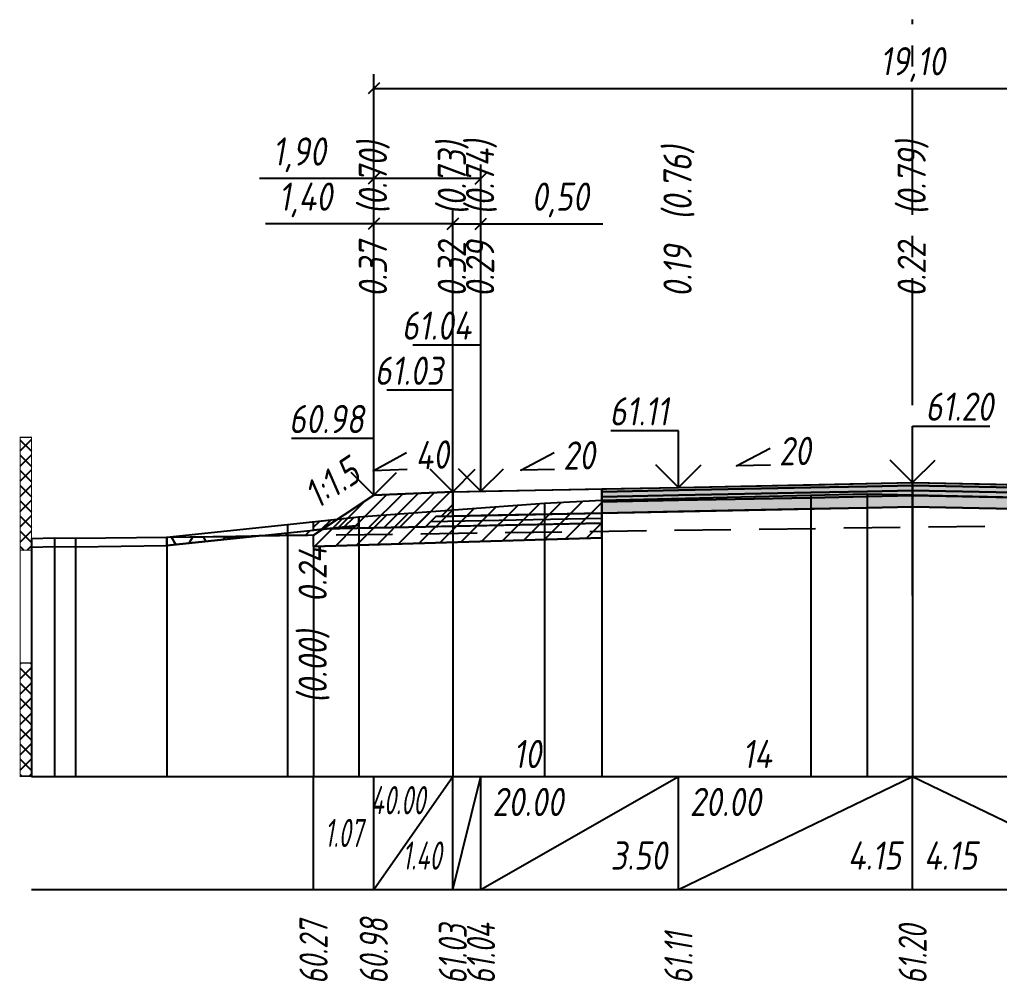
# Model space of a CAD drawing. Extents: x -717 to 1451, y -133302 to 233.
# Drawn here: x 78.9 to 165.8, y -61378.2 to -61292.9 of the extents above; entities that cross this region are included whole.
import ezdxf
from ezdxf.enums import TextEntityAlignment as Align

# ---------------------------------------------------------------- set-up
doc = ezdxf.new("R2010")
doc.units = 0
doc.linetypes.add('осевая2', pattern=[1.125, 0.75, -0.125, 0.125, -0.125])
doc.linetypes.add('штриховая', pattern=[0.75, 0.5, -0.25])
for name, color, linetype in [('Интерполированный поперечник', 2, 'Continuous'), ('Код_514', 1, 'Continuous'), ('Контур_0', 7, 'Continuous'), ('Контур_2521', 7, 'Continuous'), ('Контур_2564', 7, 'Continuous'), ('Контур_2660', 7, 'Continuous'), ('Контур_2665', 7, 'Continuous'), ('Контур_400', 7, 'Continuous'), ('Контур_508', 7, 'Continuous'), ('Контур_512', 7, 'Continuous'), ('Контур_513', 7, 'Continuous'), ('Контур_818', 7, 'Continuous'), ('Красный поперечник', 1, 'Continuous'), ('Линейка абсолютных высот', 7, 'Continuous'), ('Объём_2501', 7, 'Continuous'), ('Объём_2564', 7, 'Continuous'), ('Объём_2650', 7, 'Continuous'), ('Объём_2660', 7, 'Continuous'), ('Объём_2661', 7, 'Continuous'), ('Объём_2665', 7, 'Continuous'), ('Объём_2666', 7, 'Continuous'), ('Объём_2667', 7, 'Continuous'), ('Объём_2668', 7, 'Continuous'), ('Объём_2669', 7, 'Continuous'), ('Объём_2675', 7, 'Continuous'), ('Объём_2753', 7, 'Continuous'), ('Ось', 1, 'осевая2'), ('Откосы', 7, 'Continuous'), ('Отметки покрытия', 7, 'Continuous'), ('Рабочие отметки', 7, 'Continuous'), ('Рабочие отметки доп.', 7, 'Continuous'), ('Слои выравнивания', 7, 'Continuous'), ('Таблица', 7, 'Continuous'), ('Уклоны проезжей части', 7, 'Continuous'), ('Черный поперечник', 3, 'Continuous')]:
    doc.layers.add(name, color=color, linetype=linetype)
for name, color, linetype, true_color in [('Контур_2540', 2, 'Continuous', 0xffff00), ('Контур_2560', 2, 'Continuous', 0xffff00), ('Контур_2561', 7, 'Continuous', 0xff8040), ('Контур_2562', 3, 'Continuous', 0x00ff00), ('Контур_2563', 7, 'Continuous', 0xff8000), ('Контур_2570', 7, 'Continuous', 0x80ff00), ('Контур_2725', 7, 'Continuous', 0x323232), ('Контур_2736', 4, 'Continuous', 0x00ffff), ('Контур_2737', 4, 'Continuous', 0x00ffff), ('Контур_2738', 4, 'Continuous', 0x00ffff), ('Контур_2739', 4, 'Continuous', 0x00ffff), ('Контур_2741', 4, 'Continuous', 0x00ffff), ('Контур_2742', 4, 'Continuous', 0x00ffff), ('Контур_2743', 4, 'Continuous', 0x00ffff), ('Контур_2744', 7, 'Continuous', 0xa4ffff), ('Контур_2745', 7, 'Continuous', 0xa4ffff), ('Контур_2747', 4, 'Continuous', 0x00ffff), ('Контур_2748', 4, 'Continuous', 0x00ffff), ('Контур_2749', 4, 'Continuous', 0x00ffff), ('Контур_2750', 4, 'Continuous', 0x00ffff), ('Контур_2751', 4, 'Continuous', 0x00ffff), ('Контур_2752', 4, 'Continuous', 0x00ffff), ('Контур_2760', 7, 'Continuous', 0x323232), ('Контур_2761', 7, 'Continuous', 0x323232), ('Контур_2762', 7, 'Continuous', 0x323232), ('Контур_2763', 7, 'Continuous', 0x323232), ('Контур_402', 7, 'Continuous', 0xff6464), ('Контур_703', 4, 'Continuous', 0x00ffff), ('Контур_705', 4, 'Continuous', 0x00ffff), ('Контур_707', 4, 'Continuous', 0x00ffff), ('Контур_720', 131, 'Continuous', 0xaaffff), ('Объём_2500', 7, 'Continuous', 0xc0c0c0), ('Объём_2520', 7, 'Continuous', 0x80ffff), ('Объём_2540', 2, 'Continuous', 0xffff00), ('Объём_2560', 2, 'Continuous', 0xffff00), ('Объём_2561', 7, 'Continuous', 0xff8040), ('Объём_2562', 3, 'Continuous', 0x00ff00), ('Объём_2563', 7, 'Continuous', 0xff8000), ('Объём_2570', 7, 'Continuous', 0x80ff00), ('Объём_2600', 7, 'Continuous', 0x808000), ('Объём_2746', 2, 'Continuous', 0xffff00)]:
    doc.layers.add(name, color=color, linetype=linetype, true_color=true_color)
doc.styles.get("Standard").update_dxf_attribs({"font": 'txt', "height": 2.5})
doc.styles.add('М', font='romand.shx', dxfattribs={"width": 0.8, "oblique": 10, "height": 2.5})
doc.dimstyles.new('ISO-25', dxfattribs={"dimtxt": 2.5, "dimasz": 2.5, "dimexe": 1.25, "dimexo": 0.625, "dimtad": 1, "dimtxsty": 'Standard', "dimcen": 2.5, "dimadec": 0, "dimazin": 0, "dimtfac": 1, "dimtmove": 0, "dimatfit": 3, "dimfxl": 1, "dimarcsym": 0})
pattern_1 = [(45.0000013, (0, 0), (-0.67351924, 0.673519211), []), (135.0000003, (0, 0), (-0.673519222, -0.67351923), [])]

# ---------------------------------------------------------------- blocks, each defined once
blk = doc.blocks.new('_Oblique')
at = {"color": 0, "linetype": 'ByBlock', "lineweight": -2}
blk.add_line((-0.5, -0.5), (0.5, 0.5), dxfattribs=at)
blk = doc.blocks.new('*D1471')
at = {"color": 0, "lineweight": -2, "transparency": 16777216}
for p, q in [((110.336, -61334.492), (110.336, -61309.772)), ((117.336, -61334.212), (117.336, -61309.772)), ((110.336, -61311.022), (100.747, -61311.022)), ((117.336, -61311.022), (110.336, -61311.022))]:
    blk.add_line(p, q, dxfattribs=at)
at = {"layer": 'Defpoints', "color": 0, "transparency": 16777216}
for p in [(117.336, -61311.022), (110.336, -61335.117), (117.336, -61334.837)]:
    blk.add_point(p, dxfattribs=at)
at = {"color": 0, "lineweight": -2, "transparency": 16777216, "rotation": 180}
blk.add_blockref('_Oblique', (110.336, -61311.022), dxfattribs=at)
at = {"color": 0, "lineweight": -2, "transparency": 16777216}
blk.add_blockref('_Oblique', (117.336, -61311.022), dxfattribs=at)
at = {"color": 0, "transparency": 16777216, "insert": (104.287, -61308.909), "char_height": 2.5, "width": 8.75, "attachment_point": 5, "style": 'М'}
blk.add_mtext('1,40', dxfattribs=at)
blk = doc.blocks.new('*D1473')
at = {"color": 0, "lineweight": -2, "transparency": 16777216}
for p, q in [((117.336, -61334.212), (117.336, -61309.772)), ((119.836, -61334.162), (119.836, -61309.772)), ((117.336, -61311.022), (119.836, -61311.022)), ((119.836, -61311.022), (130.621, -61311.022))]:
    blk.add_line(p, q, dxfattribs=at)
at = {"layer": 'Defpoints', "color": 0, "transparency": 16777216}
for p in [(119.836, -61311.022), (117.336, -61334.837), (119.836, -61334.787)]:
    blk.add_point(p, dxfattribs=at)
at = {"color": 0, "lineweight": -2, "transparency": 16777216, "rotation": 180}
blk.add_blockref('_Oblique', (117.336, -61311.022), dxfattribs=at)
at = {"color": 0, "lineweight": -2, "transparency": 16777216}
blk.add_blockref('_Oblique', (119.836, -61311.022), dxfattribs=at)
at = {"color": 0, "transparency": 16777216, "insert": (126.86, -61308.909), "char_height": 2.5, "width": 9.16667, "attachment_point": 5, "style": 'М'}
blk.add_mtext('0,50', dxfattribs=at)
blk = doc.blocks.new('*D1476')
at = {"color": 0, "lineweight": -2, "transparency": 16777216}
for p, q in [((110.336, -61334.492), (110.336, -61305.772)), ((119.836, -61334.162), (119.836, -61305.772)), ((110.336, -61307.022), (100.199, -61307.022)), ((119.836, -61307.022), (110.336, -61307.022))]:
    blk.add_line(p, q, dxfattribs=at)
at = {"layer": 'Defpoints', "color": 0, "transparency": 16777216}
for p in [(119.836, -61307.022), (110.336, -61335.117), (119.836, -61334.787)]:
    blk.add_point(p, dxfattribs=at)
at = {"color": 0, "lineweight": -2, "transparency": 16777216, "rotation": 180}
blk.add_blockref('_Oblique', (110.336, -61307.022), dxfattribs=at)
at = {"color": 0, "lineweight": -2, "transparency": 16777216}
blk.add_blockref('_Oblique', (119.836, -61307.022), dxfattribs=at)
at = {"color": 0, "transparency": 16777216, "insert": (103.74, -61304.909), "char_height": 2.5, "width": 8.75, "attachment_point": 5, "style": 'М'}
blk.add_mtext('1,90', dxfattribs=at)
blk = doc.blocks.new('*D1477')
at = {"color": 0, "lineweight": -2, "transparency": 16777216}
for p, q in [((110.336, -61334.492), (110.336, -61297.772)), ((205.836, -61334.492), (205.836, -61297.772)), ((110.336, -61299.022), (205.836, -61299.022))]:
    blk.add_line(p, q, dxfattribs=at)
at = {"layer": 'Defpoints', "color": 0, "transparency": 16777216}
for p in [(205.836, -61299.022), (110.336, -61335.117), (205.836, -61335.117)]:
    blk.add_point(p, dxfattribs=at)
at = {"color": 0, "lineweight": -2, "transparency": 16777216, "rotation": 180}
blk.add_blockref('_Oblique', (110.336, -61299.022), dxfattribs=at)
at = {"color": 0, "lineweight": -2, "transparency": 16777216}
blk.add_blockref('_Oblique', (205.836, -61299.022), dxfattribs=at)
at = {"color": 0, "transparency": 16777216, "insert": (158.086, -61296.909), "char_height": 2.5, "width": 10.41667, "attachment_point": 5, "style": 'М'}
blk.add_mtext('19,10', dxfattribs=at)

msp = doc.modelspace()

# ---------------------------------------------------------------- hatches: boundary and pattern name
at = {"layer": 'Линейка абсолютных высот'}
h = msp.add_hatch(dxfattribs=at)
h.set_pattern_fill('ANSI37', scale=0.3, style=0)
h.set_pattern_definition(pattern_1)
h.paths.add_polyline_path([(80, -61339.944), (80, -61329.944), (79, -61329.944), (79, -61339.944)])
h = msp.add_hatch(dxfattribs=at)
h.set_pattern_fill('ANSI37', scale=0.3, style=0)
h.set_pattern_definition(pattern_1)
h.paths.add_polyline_path([(80, -61359.944), (80, -61349.944), (79, -61349.944), (79, -61359.944)])
at = {"layer": 'Объём_2563'}
h = msp.add_hatch(dxfattribs=at)
h.set_pattern_fill('ANSI31', color=256, scale=0.3)
h.paths.add_polyline_path([(110.336, -61335.055), (117.336, -61334.775), (117.336, -61336.925), (115.836, -61336.955), (114.917, -61337.873), (105.836, -61338.055)])
at = {"layer": 'Объём_2570'}
h = msp.add_hatch(dxfattribs=at)
h.set_pattern_fill('ANSI31', color=256, scale=0.2)
h.paths.add_polyline_path([(105, -61338.167), (105, -61337.417), (109.017, -61336.997), (109.017, -61337.747)])
at = {"layer": 'Объём_2600'}
h = msp.add_hatch(dxfattribs=at)
h.set_pattern_fill('ANSI31', color=6, scale=0.4)
h.paths.add_polyline_path([(125.458, -61335.783), (130.543, -61335.508), (130.543, -61338.836), (105, -61339.602), (105, -61338.612), (100.137, -61338.678), (109.017, -61337.747), (109.017, -61336.997)])
h = msp.add_hatch(dxfattribs=at)
h.set_pattern_fill('HONEY', color=5, scale=0.3)
h.paths.add_polyline_path([(91.997, -61339.538), (91.997, -61338.788), (100.137, -61338.678)])
at = {"layer": 'Слои выравнивания'}
for color, points in [(2, [(130.543, -61334.51), (137.336, -61334.375), (149.06, -61334.14), (154.062, -61334.04), (158.086, -61333.96), (158.086, -61334.21), (154.062, -61334.29), (149.06, -61334.39), (137.336, -61334.625), (130.543, -61334.76)]), (3, [(130.543, -61334.76), (137.336, -61334.625), (149.06, -61334.39), (154.062, -61334.29), (158.086, -61334.21), (158.086, -61334.66), (154.062, -61334.74), (149.06, -61334.84), (137.336, -61335.075), (130.543, -61335.21)]), (2, [(158.086, -61333.96), (171.413, -61334.226), (176.117, -61334.32), (176.117, -61334.57), (171.413, -61334.476), (158.086, -61334.21)]), (3, [(158.086, -61334.21), (171.413, -61334.476), (176.117, -61334.57), (176.117, -61335.02), (171.413, -61334.926), (158.086, -61334.66)]), (4, [(130.543, -61335.21), (137.336, -61335.075), (149.06, -61334.84), (154.062, -61334.74), (158.086, -61334.66), (158.086, -61335.11), (154.062, -61335.19), (149.06, -61335.29), (137.336, -61335.525), (130.543, -61335.66)]), (5, [(130.543, -61335.66), (137.336, -61335.525), (149.06, -61335.29), (154.062, -61335.19), (158.086, -61335.11), (158.086, -61336.11), (154.062, -61336.19), (149.06, -61336.29), (137.336, -61336.525), (130.543, -61336.66)]), (4, [(158.086, -61334.66), (171.413, -61334.926), (176.117, -61335.02), (176.117, -61335.47), (171.413, -61335.376), (158.086, -61335.11)]), (5, [(158.086, -61335.11), (171.413, -61335.376), (176.117, -61335.47), (176.117, -61336.47), (171.413, -61336.376), (158.086, -61336.11)])]:
    msp.add_hatch(color=color, dxfattribs=at).paths.add_polyline_path(points)

# ---------------------------------------------------------------- linework, layer by layer
at = {"layer": 'Интерполированный поперечник', "linetype": 'штриховая', "ltscale": 10, "flags": 128}
msp.add_lwpolyline([(91.997, -61338.788), (219.671, -61337.055)], dxfattribs=at)
at = {"layer": 'Код_514'}
for p, q in [((105, -61370), (105, -61360)), ((110.336, -61370), (110.336, -61360)), ((110.336, -61370), (117.336, -61360)), ((117.336, -61370), (117.336, -61360)), ((117.336, -61370), (119.836, -61360)), ((119.836, -61370), (119.836, -61360)), ((119.836, -61370), (137.336, -61360)), ((137.336, -61370), (137.336, -61360)), ((137.336, -61370), (158.086, -61360)), ((158.086, -61370), (158.086, -61360)), ((158.086, -61360), (178.836, -61370))]:
    msp.add_line(p, q, dxfattribs=at)
at = {"layer": 'Контур_0', "flags": 128}
for points in [[(119.836, -61336.875), (117.336, -61336.925), (117.336, -61334.775), (130.543, -61334.51), (130.543, -61336.66), (119.836, -61336.875), (119.836, -61336.875)], [(110.336, -61335.055), (105, -61338.612), (105, -61338.612), (105, -61338.612), (105, -61338.612), (105, -61338.612), (105, -61338.612), (105, -61338.612), (105, -61338.612), (105, -61338.612), (105, -61338.612), (105, -61338.612), (105, -61338.612), (105, -61338.612), (105, -61338.612), (105, -61338.612)], [(110.336, -61335.055), (105, -61338.612), (105, -61338.612), (105, -61338.612), (105, -61338.612), (105, -61338.612), (105, -61338.612), (105, -61338.612), (105, -61338.612), (105, -61338.612), (105, -61338.612), (105, -61338.612), (105, -61338.612), (105, -61338.612), (105, -61338.612), (105, -61338.612), (105, -61338.612), (105, -61338.612), (105, -61338.612), (105, -61338.612), (105, -61338.612), (105, -61338.612), (105, -61338.612), (105, -61338.612), (105, -61338.612), (105, -61338.612), (105, -61338.612), (105, -61338.612), (105, -61338.612), (105, -61338.612)], [(105.836, -61338.055), (114.917, -61337.873), (115.836, -61336.955), (117.336, -61336.925)], [(115.836, -61336.955), (130.543, -61336.66), (130.543, -61337.56), (114.917, -61337.873), (115.836, -61336.955), (115.836, -61336.955)]]:
    msp.add_lwpolyline(points, dxfattribs=at)
at = {"layer": 'Контур_2521', "color": 250, "flags": 128}
msp.add_lwpolyline([(115.376, -61337.414), (130.543, -61337.11)], dxfattribs=at)
at = {"layer": 'Контур_2540', "flags": 128}
msp.add_lwpolyline([(105.836, -61338.055), (130.543, -61337.56), (130.543, -61338.836), (105, -61339.602), (105, -61338.612), (105.836, -61338.055), (105.836, -61338.055)], dxfattribs=at)
at = {"layer": 'Контур_2560', "flags": 128}
msp.add_lwpolyline([(110.336, -61335.055), (110.336, -61335.055), (110.336, -61335.055), (117.336, -61334.775)], dxfattribs=at)
at = {"layer": 'Контур_2561', "flags": 128}
msp.add_lwpolyline([(117.336, -61334.775), (117.336, -61334.775), (110.336, -61335.055), (110.336, -61335.055), (117.336, -61334.775)], dxfattribs=at)
at = {"layer": 'Контур_2562', "flags": 128}
msp.add_lwpolyline([(110.336, -61335.055), (110.336, -61335.055), (110.336, -61335.055), (110.336, -61335.055), (110.336, -61335.055)], dxfattribs=at)
at = {"layer": 'Контур_2563', "flags": 128}
msp.add_lwpolyline([(110.336, -61335.055), (117.336, -61334.775), (117.336, -61336.925), (115.836, -61336.955), (114.917, -61337.873), (105.836, -61338.055), (110.336, -61335.055), (110.336, -61335.055)], dxfattribs=at)
at = {"layer": 'Контур_2564', "flags": 128}
msp.add_lwpolyline([(110.336, -61335.055), (117.336, -61334.775)], dxfattribs=at)
at = {"layer": 'Контур_2570', "flags": 128}
msp.add_lwpolyline([(80, -61339.671), (82.051, -61339.611), (83.9, -61339.638), (91.997, -61339.538), (91.997, -61339.538), (102.699, -61338.407), (109.017, -61337.747), (109.017, -61336.997), (125.458, -61335.783), (130.543, -61335.508), (149.06, -61335.065), (154.062, -61334.952), (158.086, -61335.043), (171.413, -61335.344), (176.117, -61335.411), (180.864, -61335.675), (196.474, -61336.761), (196.474, -61337.511), (198.388, -61337.868), (204.832, -61338.406), (212.574, -61337.935), (228.482, -61337.643), (244.671, -61337.412)], dxfattribs=at)
at = {"layer": 'Контур_2660', "flags": 128}
msp.add_lwpolyline([(105, -61339.602), (130.543, -61338.836)], dxfattribs=at)
at = {"layer": 'Контур_2665', "flags": 128}
msp.add_lwpolyline([(110.336, -61335.055), (110.336, -61335.055)], dxfattribs=at)
at = {"layer": 'Контур_2725', "flags": 128}
msp.add_lwpolyline([(130.543, -61336.66), (137.336, -61336.525), (149.06, -61336.29), (154.062, -61336.19), (158.086, -61336.11), (171.413, -61336.376), (176.117, -61336.47)], dxfattribs=at)
at = {"layer": 'Контур_2736', "flags": 128}
msp.add_lwpolyline([(110.336, -61335.055), (105, -61338.612)], dxfattribs=at)
at = {"layer": 'Контур_2737', "flags": 128}
msp.add_lwpolyline([(105, -61338.612), (105, -61338.612)], dxfattribs=at)
at = {"layer": 'Контур_2738', "flags": 128}
msp.add_lwpolyline([(105, -61338.612), (105, -61338.612)], dxfattribs=at)
at = {"layer": 'Контур_2739', "flags": 128}
msp.add_lwpolyline([(105, -61338.612), (105, -61338.612)], dxfattribs=at)
at = {"layer": 'Контур_2741', "flags": 128}
msp.add_lwpolyline([(105, -61338.612), (105, -61338.612)], dxfattribs=at)
at = {"layer": 'Контур_2742', "flags": 128}
msp.add_lwpolyline([(105, -61338.612), (105, -61338.612)], dxfattribs=at)
at = {"layer": 'Контур_2743', "flags": 128}
msp.add_lwpolyline([(105, -61338.612), (105, -61338.612)], dxfattribs=at)
at = {"layer": 'Контур_2744', "flags": 128}
msp.add_lwpolyline([(105, -61338.612), (105, -61338.612)], dxfattribs=at)
msp.add_lwpolyline([(105, -61338.612), (105, -61338.612)], dxfattribs=at)
msp.add_lwpolyline([(105, -61338.612), (105, -61338.612)], dxfattribs=at)
msp.add_lwpolyline([(105, -61338.612), (105, -61338.612)], dxfattribs=at)
msp.add_lwpolyline([(105, -61338.612), (105, -61338.612)], dxfattribs=at)
msp.add_lwpolyline([(105, -61338.612), (105, -61338.612)], dxfattribs=at)
at = {"layer": 'Контур_2745', "flags": 128}
msp.add_lwpolyline([(105, -61338.612), (105, -61338.612)], dxfattribs=at)
msp.add_lwpolyline([(105, -61338.612), (105, -61338.612)], dxfattribs=at)
msp.add_lwpolyline([(105, -61338.612), (105, -61338.612)], dxfattribs=at)
msp.add_lwpolyline([(105, -61338.612), (105, -61338.612)], dxfattribs=at)
msp.add_lwpolyline([(105, -61338.612), (105, -61338.612)], dxfattribs=at)
msp.add_lwpolyline([(105, -61338.612), (105, -61338.612)], dxfattribs=at)
at = {"layer": 'Контур_2747', "flags": 128}
msp.add_lwpolyline([(105, -61338.612), (105, -61338.612)], dxfattribs=at)
at = {"layer": 'Контур_2748', "flags": 128}
msp.add_lwpolyline([(105, -61338.612), (105, -61338.612)], dxfattribs=at)
at = {"layer": 'Контур_2749', "flags": 128}
msp.add_lwpolyline([(105, -61338.612), (105, -61338.612)], dxfattribs=at)
at = {"layer": 'Контур_2750', "flags": 128}
msp.add_lwpolyline([(105, -61338.612), (105, -61338.612)], dxfattribs=at)
at = {"layer": 'Контур_2751', "flags": 128}
msp.add_lwpolyline([(105, -61338.612), (105, -61338.612)], dxfattribs=at)
at = {"layer": 'Контур_2752', "flags": 128}
msp.add_lwpolyline([(105, -61338.612), (105, -61338.612)], dxfattribs=at)
at = {"layer": 'Контур_2760', "flags": 128}
msp.add_lwpolyline([(130.543, -61334.51), (137.336, -61334.375), (149.06, -61334.14), (154.062, -61334.04), (158.086, -61333.96), (171.413, -61334.226), (176.117, -61334.32)], dxfattribs=at)
at = {"layer": 'Контур_2761', "flags": 128}
msp.add_lwpolyline([(130.543, -61334.76), (137.336, -61334.625), (149.06, -61334.39), (154.062, -61334.29), (158.086, -61334.21), (171.413, -61334.476), (176.117, -61334.57)], dxfattribs=at)
at = {"layer": 'Контур_2762', "flags": 128}
msp.add_lwpolyline([(130.543, -61335.21), (137.336, -61335.075), (149.06, -61334.84), (154.062, -61334.74), (158.086, -61334.66), (171.413, -61334.926), (176.117, -61335.02)], dxfattribs=at)
at = {"layer": 'Контур_2763', "flags": 128}
msp.add_lwpolyline([(130.543, -61335.66), (137.336, -61335.525), (149.06, -61335.29), (154.062, -61335.19), (158.086, -61335.11), (171.413, -61335.376), (176.117, -61335.47)], dxfattribs=at)
at = {"layer": 'Контур_400', "flags": 128}
for points in [[(117.336, -61334.775), (119.836, -61334.725), (119.836, -61334.725), (119.836, -61334.725), (119.836, -61334.725), (119.836, -61334.725), (119.836, -61334.725), (137.336, -61334.375), (158.086, -61333.96)], [(158.086, -61333.96), (178.836, -61334.375), (196.336, -61334.725), (196.336, -61334.725), (196.336, -61334.725), (196.336, -61334.725), (196.336, -61334.725), (196.336, -61334.725), (198.836, -61334.775)]]:
    msp.add_lwpolyline(points, dxfattribs=at)
at = {"layer": 'Контур_402', "flags": 128}
msp.add_lwpolyline([(105, -61339.602), (130.543, -61338.836), (130.543, -61336.66), (158.086, -61336.11), (176.117, -61336.47), (176.117, -61338.55), (212.727, -61339.649)], dxfattribs=at)
at = {"layer": 'Контур_508', "flags": 128}
msp.add_lwpolyline([(105, -61339.602), (130.543, -61338.836), (130.543, -61336.66), (158.086, -61336.11), (176.117, -61336.47), (176.117, -61338.55), (212.727, -61339.649), (213.254, -61340), (215.254, -61340), (219.671, -61337.055)], dxfattribs=at)
at = {"layer": 'Контур_512', "flags": 128}
msp.add_lwpolyline([(105, -61339.602), (130.543, -61338.836)], dxfattribs=at)
at = {"layer": 'Контур_513', "flags": 128}
msp.add_lwpolyline([(105, -61339.602), (130.543, -61338.836), (130.543, -61336.66), (158.086, -61336.11), (176.117, -61336.47), (176.117, -61338.55), (212.727, -61339.649), (213.254, -61340), (215.254, -61340), (219.671, -61337.055)], dxfattribs=at)
at = {"layer": 'Контур_703', "flags": 128}
for points in [[(110.336, -61335.055), (105, -61338.612)], [(105, -61338.612), (105, -61338.612)]]:
    msp.add_lwpolyline(points, dxfattribs=at)
at = {"layer": 'Контур_705', "flags": 128}
msp.add_lwpolyline([(105, -61338.612), (105, -61338.612)], dxfattribs=at)
at = {"layer": 'Контур_707', "flags": 128}
msp.add_lwpolyline([(105, -61338.612), (105, -61338.612)], dxfattribs=at)
at = {"layer": 'Контур_720', "flags": 128}
msp.add_lwpolyline([(105, -61338.612), (105, -61338.612)], dxfattribs=at)
at = {"layer": 'Контур_818', "flags": 128}
msp.add_lwpolyline([(105, -61338.167), (109.017, -61337.747), (109.017, -61336.997), (125.458, -61335.783), (130.543, -61335.508), (149.06, -61335.065), (154.062, -61334.952), (158.086, -61335.043), (171.413, -61335.344), (176.117, -61335.411), (180.864, -61335.675), (196.474, -61336.761), (196.474, -61337.511), (198.388, -61337.868), (204.832, -61338.406), (212.574, -61337.935), (219.671, -61337.805)], dxfattribs=at)
at = {"layer": 'Красный поперечник'}
for p, q in [((119.836, -61334.725), (137.336, -61334.375)), ((137.336, -61334.375), (158.086, -61333.96)), ((158.086, -61333.96), (178.836, -61334.375)), ((105, -61338.612), (110.336, -61335.055)), ((110.336, -61335.055), (117.336, -61334.775)), ((117.336, -61334.775), (119.836, -61334.725)), ((130.543, -61338.836), (130.543, -61360)), ((105, -61339.602), (105, -61360))]:
    msp.add_line(p, q, dxfattribs=at)
at = {"layer": 'Линейка абсолютных высот', "color": 7, "const_width": 0.1, "flags": 128}
for points in [[(80, -61339.944), (80, -61329.944), (79, -61329.944), (79, -61339.944), (80, -61339.944)], [(80, -61349.944), (80, -61339.944), (79, -61339.944), (79, -61349.944), (80, -61349.944)], [(80, -61359.944), (80, -61349.944), (79, -61349.944), (79, -61359.944), (80, -61359.944)], [(80, -61360), (80, -61359.944), (79, -61359.944), (79, -61360), (80, -61360)]]:
    msp.add_lwpolyline(points, dxfattribs=at)
at = {"layer": 'Объём_2500', "flags": 128}
msp.add_lwpolyline([(119.836, -61336.875), (117.336, -61336.925), (117.336, -61334.775), (130.543, -61334.51), (130.543, -61336.66), (119.836, -61336.875), (119.836, -61336.875)], dxfattribs=at)
at = {"layer": 'Объём_2501', "flags": 128}
for points in [[(117.336, -61334.775), (119.836, -61334.725), (119.836, -61334.725), (119.836, -61334.725), (119.836, -61334.725), (119.836, -61334.725), (119.836, -61334.725), (137.336, -61334.375), (158.086, -61333.96)], [(158.086, -61333.96), (178.836, -61334.375), (196.336, -61334.725), (196.336, -61334.725), (196.336, -61334.725), (196.336, -61334.725), (196.336, -61334.725), (196.336, -61334.725), (198.836, -61334.775)]]:
    msp.add_lwpolyline(points, dxfattribs=at)
at = {"layer": 'Объём_2520', "color": 250, "flags": 128}
msp.add_lwpolyline([(115.836, -61336.955), (130.543, -61336.66), (130.543, -61337.56), (114.917, -61337.873), (115.836, -61336.955), (115.836, -61336.955)], dxfattribs=at)
at = {"layer": 'Объём_2540', "flags": 128}
msp.add_lwpolyline([(105.836, -61338.055), (130.543, -61337.56), (130.543, -61338.836), (105, -61339.602), (105, -61338.612), (105.836, -61338.055), (105.836, -61338.055)], dxfattribs=at)
at = {"layer": 'Объём_2560', "flags": 128}
msp.add_lwpolyline([(110.336, -61335.055), (110.336, -61335.055), (110.336, -61335.055), (117.336, -61334.775)], dxfattribs=at)
at = {"layer": 'Объём_2561', "flags": 128}
msp.add_lwpolyline([(117.336, -61334.775), (117.336, -61334.775), (110.336, -61335.055), (110.336, -61335.055), (117.336, -61334.775)], dxfattribs=at)
at = {"layer": 'Объём_2562', "flags": 128}
msp.add_lwpolyline([(110.336, -61335.055), (110.336, -61335.055), (110.336, -61335.055), (110.336, -61335.055), (110.336, -61335.055)], dxfattribs=at)
at = {"layer": 'Объём_2563', "color": 250, "flags": 128}
msp.add_lwpolyline([(110.336, -61335.055), (117.336, -61334.775), (117.336, -61336.925), (115.836, -61336.955), (114.917, -61337.873), (105.836, -61338.055), (110.336, -61335.055), (110.336, -61335.055)], dxfattribs=at)
at = {"layer": 'Объём_2564', "flags": 128}
msp.add_lwpolyline([(110.336, -61335.055), (117.336, -61334.775)], dxfattribs=at)
at = {"layer": 'Объём_2570', "flags": 128}
msp.add_lwpolyline([(105, -61338.167), (105, -61337.417), (109.017, -61336.997), (109.017, -61337.747), (105, -61338.167), (105, -61338.167)], dxfattribs=at)
at = {"layer": 'Объём_2600', "color": 5, "flags": 128}
msp.add_lwpolyline([(91.997, -61339.538), (91.997, -61338.788), (100.137, -61338.678), (91.997, -61339.538), (91.997, -61339.538)], dxfattribs=at)
at = {"layer": 'Объём_2650', "color": 6, "flags": 128}
msp.add_lwpolyline([(125.458, -61335.783), (130.543, -61335.508), (130.543, -61338.836), (105, -61339.602), (105, -61338.612), (100.137, -61338.678), (109.017, -61337.747), (109.017, -61336.997), (125.458, -61335.783), (125.458, -61335.783)], dxfattribs=at)
at = {"layer": 'Объём_2660', "flags": 128}
msp.add_lwpolyline([(105, -61339.602), (130.543, -61338.836)], dxfattribs=at)
at = {"layer": 'Объём_2661', "flags": 128}
msp.add_lwpolyline([(110.336, -61335.055), (105, -61338.612)], dxfattribs=at)
at = {"layer": 'Объём_2665', "flags": 128}
msp.add_lwpolyline([(110.336, -61335.055), (110.336, -61335.055)], dxfattribs=at)
at = {"layer": 'Объём_2666', "flags": 128}
msp.add_lwpolyline([(110.336, -61335.055), (105, -61338.612)], dxfattribs=at)
at = {"layer": 'Объём_2667', "flags": 128}
msp.add_lwpolyline([(105, -61338.612), (105, -61338.612)], dxfattribs=at)
msp.add_lwpolyline([(105, -61338.612), (105, -61338.612)], dxfattribs=at)
at = {"layer": 'Объём_2668', "flags": 128}
msp.add_lwpolyline([(105, -61338.612), (105, -61338.612)], dxfattribs=at)
msp.add_lwpolyline([(105, -61338.612), (105, -61338.612)], dxfattribs=at)
at = {"layer": 'Объём_2669', "flags": 128}
msp.add_lwpolyline([(105, -61338.612), (105, -61338.612)], dxfattribs=at)
msp.add_lwpolyline([(105, -61338.612), (105, -61338.612)], dxfattribs=at)
at = {"layer": 'Объём_2675', "flags": 128}
msp.add_lwpolyline([(105, -61338.612), (105, -61338.612)], dxfattribs=at)
msp.add_lwpolyline([(105, -61338.612), (105, -61338.612)], dxfattribs=at)
msp.add_lwpolyline([(105, -61338.612), (105, -61338.612)], dxfattribs=at)
msp.add_lwpolyline([(105, -61338.612), (105, -61338.612)], dxfattribs=at)
msp.add_lwpolyline([(105, -61338.612), (105, -61338.612)], dxfattribs=at)
msp.add_lwpolyline([(105, -61338.612), (105, -61338.612)], dxfattribs=at)
msp.add_lwpolyline([(105, -61338.612), (105, -61338.612)], dxfattribs=at)
msp.add_lwpolyline([(105, -61338.612), (105, -61338.612)], dxfattribs=at)
msp.add_lwpolyline([(105, -61338.612), (105, -61338.612)], dxfattribs=at)
msp.add_lwpolyline([(105, -61338.612), (105, -61338.612)], dxfattribs=at)
msp.add_lwpolyline([(105, -61338.612), (105, -61338.612)], dxfattribs=at)
msp.add_lwpolyline([(105, -61338.612), (105, -61338.612)], dxfattribs=at)
at = {"layer": 'Объём_2746', "flags": 128}
msp.add_lwpolyline([(109.017, -61337.747), (109.017, -61336.997), (125.458, -61335.783), (130.543, -61335.508), (130.543, -61338.836), (105, -61339.602), (105, -61338.612), (105.792, -61338.084), (109.017, -61337.747), (109.017, -61337.747)], dxfattribs=at)
at = {"layer": 'Объём_2753', "flags": 128}
msp.add_lwpolyline([(130.543, -61334.51), (130.543, -61334.51)], dxfattribs=at)
at = {"layer": 'Ось', "ltscale": 15}
msp.add_line((158.086, -61343.971), (158.086, -61292.93), dxfattribs=at)
at = {"layer": 'Откосы', "color": 1, "flags": 128}
for points in [[(145.485, -61332.4), (142.485, -61332.46), (145.455, -61330.901)], [(113.287, -61332.792), (110.289, -61332.912), (113.227, -61331.294)], [(126.36, -61332.783), (123.36, -61332.843), (126.33, -61331.283)]]:
    msp.add_lwpolyline(points, dxfattribs=at)
at = {"layer": 'Отметки покрытия', "color": 1}
for p, q in [((119.836, -61321.775), (113.786, -61321.775)), ((119.836, -61334.725), (119.836, -61321.775)), ((117.336, -61325.775), (111.486, -61325.775)), ((117.336, -61334.775), (117.336, -61325.775)), ((137.336, -61329.375), (131.336, -61329.375)), ((137.336, -61334.375), (137.336, -61329.375)), ((158.086, -61333.96), (158.086, -61328.96)), ((158.086, -61328.96), (164.936, -61328.96)), ((110.336, -61330.055), (103.036, -61330.055)), ((110.336, -61335.055), (110.336, -61330.055)), ((158.086, -61333.96), (156.086, -61331.96)), ((158.086, -61333.96), (160.086, -61331.96)), ((117.336, -61334.775), (115.336, -61332.775)), ((117.336, -61334.775), (119.336, -61332.775)), ((119.836, -61334.725), (117.836, -61332.725)), ((119.836, -61334.725), (121.836, -61332.725)), ((137.336, -61334.375), (135.336, -61332.375)), ((137.336, -61334.375), (139.336, -61332.375)), ((110.336, -61335.055), (108.336, -61333.055)), ((110.336, -61335.055), (112.336, -61333.055))]:
    msp.add_line(p, q, dxfattribs=at)
at = {"layer": 'Слои выравнивания'}
for p, q in [((130.543, -61334.51), (130.543, -61360)), ((158.086, -61333.96), (158.086, -61360)), ((117.336, -61334.775), (117.336, -61360))]:
    msp.add_line(p, q, dxfattribs=at)
at = {"layer": 'Слои выравнивания', "color": 2, "flags": 128}
for points in [[(130.543, -61334.51), (137.336, -61334.375), (149.06, -61334.14), (154.062, -61334.04), (158.086, -61333.96), (158.086, -61334.21), (154.062, -61334.29), (149.06, -61334.39), (137.336, -61334.625), (130.543, -61334.76)], [(158.086, -61333.96), (171.413, -61334.226), (176.117, -61334.32), (176.117, -61334.57), (171.413, -61334.476), (158.086, -61334.21)]]:
    msp.add_lwpolyline(points, close=True, dxfattribs=at)
at = {"layer": 'Слои выравнивания', "color": 3, "flags": 128}
for points in [[(130.543, -61334.76), (137.336, -61334.625), (149.06, -61334.39), (154.062, -61334.29), (158.086, -61334.21), (158.086, -61334.66), (154.062, -61334.74), (149.06, -61334.84), (137.336, -61335.075), (130.543, -61335.21)], [(158.086, -61334.21), (171.413, -61334.476), (176.117, -61334.57), (176.117, -61335.02), (171.413, -61334.926), (158.086, -61334.66)]]:
    msp.add_lwpolyline(points, close=True, dxfattribs=at)
at = {"layer": 'Слои выравнивания', "color": 4, "flags": 128}
for points in [[(130.543, -61335.21), (137.336, -61335.075), (149.06, -61334.84), (154.062, -61334.74), (158.086, -61334.66), (158.086, -61335.11), (154.062, -61335.19), (149.06, -61335.29), (137.336, -61335.525), (130.543, -61335.66)], [(158.086, -61334.66), (171.413, -61334.926), (176.117, -61335.02), (176.117, -61335.47), (171.413, -61335.376), (158.086, -61335.11)]]:
    msp.add_lwpolyline(points, close=True, dxfattribs=at)
at = {"layer": 'Слои выравнивания', "color": 5, "flags": 128}
for points in [[(130.543, -61335.66), (137.336, -61335.525), (149.06, -61335.29), (154.062, -61335.19), (158.086, -61335.11), (158.086, -61336.11), (154.062, -61336.19), (149.06, -61336.29), (137.336, -61336.525), (130.543, -61336.66)], [(158.086, -61335.11), (171.413, -61335.376), (176.117, -61335.47), (176.117, -61336.47), (171.413, -61336.376), (158.086, -61336.11)]]:
    msp.add_lwpolyline(points, close=True, dxfattribs=at)
at = {"layer": 'Таблица'}
for p, q in [((80, -61360), (244.671, -61360)), ((80, -61370), (244.671, -61370))]:
    msp.add_line(p, q, dxfattribs=at)
at = {"layer": 'Черный поперечник', "color": 7}
for p, q in [((149.06, -61335.065), (149.06, -61360)), ((154.062, -61334.952), (154.062, -61360)), ((158.086, -61335.043), (158.086, -61360)), ((125.458, -61335.783), (125.458, -61360)), ((130.543, -61335.508), (130.543, -61360)), ((109.017, -61336.997), (109.017, -61360)), ((102.699, -61337.657), (102.699, -61360)), ((80, -61338.921), (80, -61360)), ((82.051, -61338.861), (82.051, -61360)), ((83.9, -61338.888), (83.9, -61360)), ((91.997, -61338.788), (91.997, -61360))]:
    msp.add_line(p, q, dxfattribs=at)
at = {"layer": 'Черный поперечник', "flags": 128}
msp.add_lwpolyline([(80, -61338.921), (82.051, -61338.861), (83.9, -61338.888), (91.997, -61338.788), (102.699, -61337.657), (109.017, -61336.997), (125.458, -61335.783), (130.543, -61335.508), (149.06, -61335.065), (154.062, -61334.952), (158.086, -61335.043), (171.413, -61335.344), (176.117, -61335.411), (180.864, -61335.675), (196.474, -61336.761), (198.388, -61337.118), (204.832, -61337.656), (212.574, -61337.185), (228.482, -61336.893), (244.671, -61336.662)], dxfattribs=at)

# ---------------------------------------------------------------- texts
at = {"layer": 'Код_514', "style": 'М', "oblique": 10}
for s, width, p in [('40.00', 0.6, (110.047, -61360.844)), ('20.00', 0.8, (120.836, -61361)), ('20.00', 0.8, (138.336, -61361))]:
    msp.add_text(s, height=2.5, dxfattribs=dict(at, width=width)).set_placement(p, align=Align.TOP_LEFT)
at = {"layer": 'Код_514', "style": 'М', "oblique": 10, "width": 0.6}
msp.add_text('1.07', height=2.5, dxfattribs=at).set_placement((107.668, -61365), align=Align.MIDDLE_CENTER)
at = {"layer": 'Код_514', "style": 'М', "oblique": 10}
for s, width, p in [('1.40', 0.6, (116.336, -61369)), ('3.50', 0.8, (136.336, -61369)), ('4.15', 0.8, (157.086, -61369))]:
    msp.add_text(s, height=2.5, dxfattribs=dict(at, width=width)).set_placement(p, align=Align.BOTTOM_RIGHT)
at = {"layer": 'Код_514', "style": 'М', "oblique": 10, "width": 0.8}
msp.add_text('4.15', height=2.5, dxfattribs=at).set_placement((159.086, -61369), align=Align.BOTTOM_LEFT)
at = {"layer": 'Код_514', "style": 'М', "oblique": 10, "width": 0.7}
for s, p in [('60.27', (105, -61378.382)), ('60.98', (110.336, -61378.382)), ('61.03', (117.336, -61378.382)), ('61.04', (119.836, -61378.382)), ('61.11', (137.336, -61378.382)), ('61.20', (158.086, -61378.382))]:
    msp.add_text(s, height=2.5, rotation=90, dxfattribs=at).set_placement(p, align=Align.MIDDLE_LEFT)
at = {"layer": 'Отметки покрытия', "color": 1, "style": 'М', "oblique": 10, "width": 0.8}
for s, p in [('61.04', (118.977, -61322.043)), ('61.03', (116.477, -61326.043)), ('61.11', (136.477, -61329.643)), ('60.98', (109.477, -61330.323))]:
    msp.add_text(s, height=2.5, dxfattribs=at).set_placement(p, align=Align.BOTTOM_RIGHT)
msp.add_text('61.20', height=2.5, dxfattribs=at).set_placement((159.227, -61329.228), align=Align.BOTTOM_LEFT)
at = {"layer": 'Рабочие отметки', "color": 1, "style": 'М', "oblique": 10, "width": 0.8}
for s, p in [('0.37', (110.257, -61317.525)), ('0.32', (117.257, -61317.525)), ('0.29', (119.757, -61317.525)), ('0.19', (137.257, -61317.525)), ('0.22', (158.007, -61317.525))]:
    msp.add_text(s, height=2.5, rotation=90, dxfattribs=at).set_placement(p, align=Align.MIDDLE_LEFT)
msp.add_text('0.24', height=2.5, rotation=90, dxfattribs=at).set_placement((104.922, -61339.542), align=Align.MIDDLE_RIGHT)
at = {"layer": 'Рабочие отметки доп.', "color": 1, "style": 'М', "oblique": 10, "width": 0.8}
for s, p in [('(0.70)', (110.257, -61310.175)), ('(0.73)', (117.257, -61310.225)), ('(0.74)', (119.757, -61310.225)), ('(0.76)', (137.257, -61310.675)), ('(0.79)', (158.007, -61310.225))]:
    msp.add_text(s, height=2.5, rotation=90, dxfattribs=at).set_placement(p, align=Align.MIDDLE_LEFT)
msp.add_text('(0.00)', height=2.5, rotation=90, dxfattribs=at).set_placement((104.922, -61347.042), align=Align.MIDDLE_RIGHT)
at = {"layer": 'Слои выравнивания', "style": 'М', "oblique": 10, "width": 0.8}
for s, p in [('10', (123.939, -61360)), ('14', (144.314, -61360))]:
    msp.add_text(s, height=2.5, dxfattribs=at).set_placement(p, align=Align.BOTTOM_CENTER)
at = {"layer": 'Уклоны проезжей части', "color": 1, "style": 'М', "oblique": 10, "width": 0.8}
for s, rotation, p in [('40', 2.29061, (115.591, -61333.508)), ('20', 1.14576, (128.566, -61333.55)), ('20', 1.14576, (147.691, -61333.167)), ('1:1.5', 33.69007, (107.76, -61335.618))]:
    msp.add_text(s, height=2.5, rotation=rotation, dxfattribs=at).set_placement(p, align=Align.BOTTOM_CENTER)

# ---------------------------------------------------------------- dimensions: what is measured, and where the dimension line sits
at = {"color": 5}
dim = msp.add_linear_dim(base=(205.836, -61299.022), p1=(110.336, -61335.117), p2=(205.836, -61335.117), angle=180, dimstyle='ISO-25', override={"dimasz": 1, "dimlfac": 0.2, "dimzin": 0, "dimtxsty": 'М', "dimblk1": 'Oblique', "dimblk2": 'Oblique', "dimsah": 1}, dxfattribs=at)
dim.commit()
dim.dimension.update_dxf_attribs({"geometry": '*D1477', "text_midpoint": (158.086, -61296.909)})
for base, p1, p2, picture, middle in [((119.836, -61307.022), (110.336, -61335.117), (119.836, -61334.787), '*D1476', (103.74, -61307.022)), ((117.336, -61311.022), (110.336, -61335.117), (117.336, -61334.837), '*D1471', (104.287, -61311.022)), ((119.836, -61311.022), (117.336, -61334.837), (119.836, -61334.787), '*D1473', (126.86, -61311.022))]:
    dim = msp.add_linear_dim(base=base, p1=p1, p2=p2, angle=180, dimstyle='ISO-25', override={"dimasz": 1, "dimlfac": 0.2, "dimzin": 0, "dimtxsty": 'М', "dimblk1": 'Oblique', "dimblk2": 'Oblique', "dimsah": 1}, dxfattribs=at)
    dim.commit()
    dim.dimension.update_dxf_attribs({"geometry": picture, "text_midpoint": middle, "dimtype": 160})

doc.saveas('drawing.dxf')
